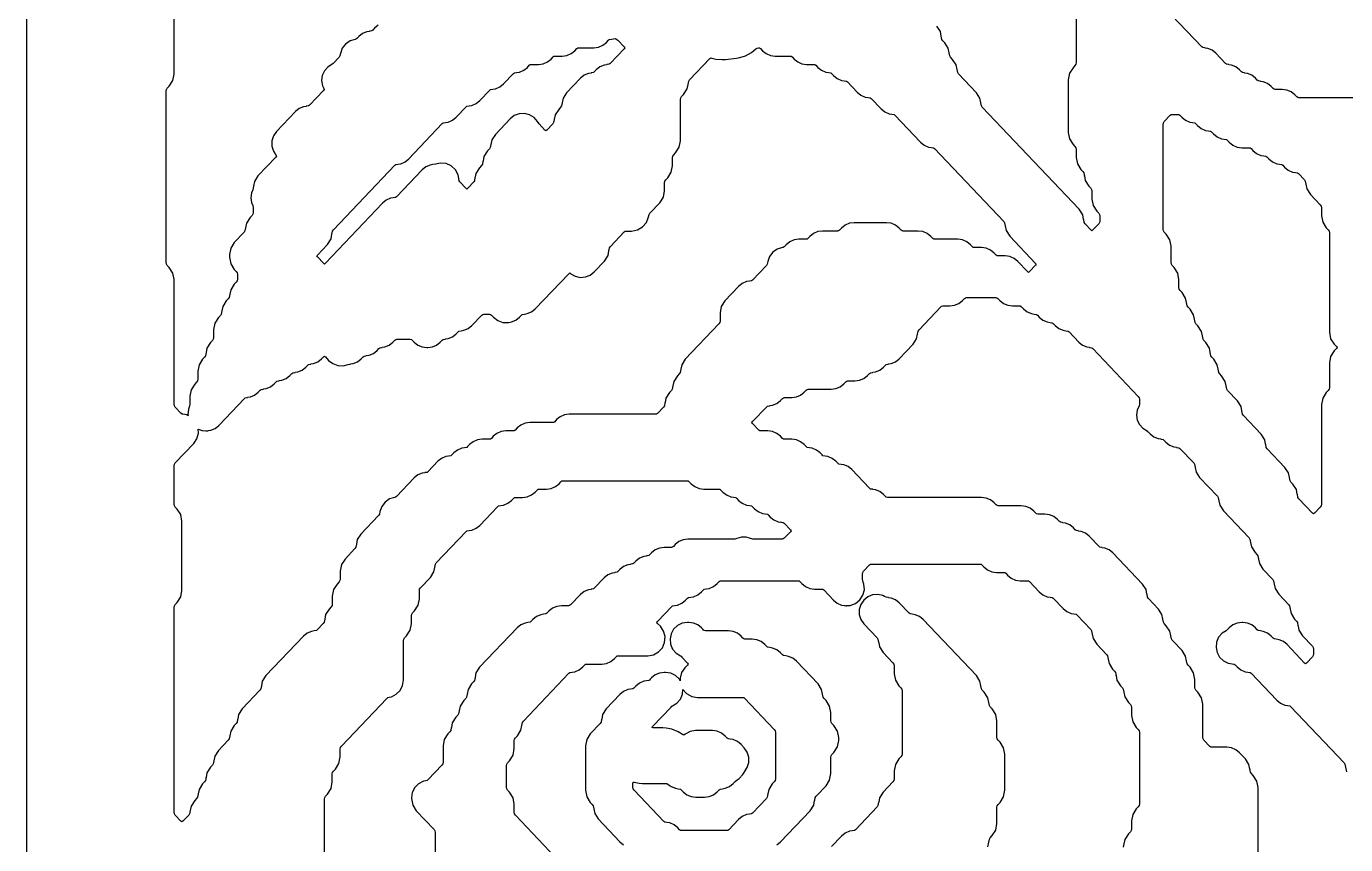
# Model space of a CAD drawing. Header units: millimetres. Extents: x 2 to 65, y 2 to 128.
# Drawn here: x 2 to 39.76, y 43.15 to 66.57 of the extents above; entities that cross this region are included whole.
import ezdxf

# ---------------------------------------------------------------- set-up
doc = ezdxf.new("R2010")
doc.units = ezdxf.units.MM
doc.layers.add('CUT', color=1, linetype='Continuous')

msp = doc.modelspace()

# ---------------------------------------------------------------- linework, layer by layer
at = {"layer": 'CUT'}
for points in [[(44.134, 2), (52.134, 2), (52.134, 5), (65.2679, 5), (65.2679, 125), (52.134, 125), (52.134, 128), (44.134, 128), (44.134, 125), (23.134, 125), (23.134, 128), (15.134, 128), (15.134, 125), (2, 125), (2, 5), (15.134, 5), (15.134, 2), (23.134, 2), (23.134, 5), (44.134, 5)], [(18.9343, 66.167), (19.1112, 65.9808), (19.1304, 65.9532), (19.1112, 65.9256), (18.7078, 65.5011), (18.6826, 65.4809), (18.6171, 65.472), (18.6175, 65.4691), (18.539, 65.4584), (18.4152, 65.4053), (18.3101, 65.3211), (18.2547, 65.2628), (18.2296, 65.2426), (18.1641, 65.2337), (18.1645, 65.2308), (18.086, 65.2201), (17.9622, 65.167), (17.8571, 65.0828), (17.463, 64.6682), (17.3611, 64.5092), (17.3361, 64.3792), (17.3344, 64.3795), (17.3169, 64.2885), (17.2926, 64.2506), (17.2365, 64.1916), (17.1346, 64.0326), (17.1096, 63.9026), (17.1079, 63.9029), (17.0904, 63.8119), (17.0661, 63.774), (16.9004, 63.5997), (16.8724, 63.5784), (16.8444, 63.5997), (16.6787, 63.774), (16.6314, 63.8477), (16.5321, 63.9607), (16.4038, 64.039), (16.2579, 64.0756), (16.1078, 64.0672), (15.9669, 64.0146), (15.8481, 63.9224), (15.4244, 63.4767), (15.3225, 63.3177), (15.2975, 63.1877), (15.2958, 63.1881), (15.2783, 63.097), (15.254, 63.0591), (15.1979, 63.0001), (15.096, 62.8411), (15.071, 62.7111), (15.0693, 62.7115), (15.0518, 62.6204), (15.0275, 62.5825), (14.9656, 62.5174), (14.8637, 62.3584), (14.828, 62.1729), (14.828, 62.1422), (14.8076, 62.1128), (14.6353, 61.9316), (14.6073, 61.9104), (14.5793, 61.9316), (14.407, 62.1128), (14.3866, 62.1422), (14.3866, 62.1574), (14.3597, 62.3191), (14.2819, 62.4635), (14.1617, 62.5749), (14.0119, 62.6414), (13.8486, 62.656), (13.7179, 62.6239), (13.6339, 62.6125), (13.6343, 62.6095), (13.5559, 62.5989), (13.4321, 62.5457), (13.3269, 62.4615), (12.592, 61.6884), (12.5669, 61.6682), (12.5014, 61.6593), (12.5018, 61.6563), (12.4233, 61.6457), (12.2995, 61.5926), (12.1944, 61.5083), (10.5581, 59.7869), (10.5302, 59.7657), (10.5022, 59.7869), (10.3299, 59.9681), (10.3107, 59.9957), (10.3299, 60.0233), (10.6191, 60.3276), (10.721, 60.4866), (10.746, 60.6165), (10.7477, 60.6162), (10.7652, 60.7072), (10.7895, 60.7452), (12.5454, 62.5925), (12.5706, 62.6127), (12.6361, 62.6216), (12.6357, 62.6245), (12.7142, 62.6352), (12.838, 62.6883), (12.9431, 62.7725), (13.9045, 63.784), (13.9296, 63.8042), (13.9951, 63.8131), (13.9947, 63.816), (14.0732, 63.8267), (14.197, 63.8798), (14.3021, 63.964), (14.584, 64.2606), (14.6092, 64.2808), (14.6747, 64.2897), (14.6743, 64.2926), (14.7527, 64.3033), (14.8765, 64.3564), (14.9816, 64.4406), (15.2635, 64.7372), (15.2887, 64.7574), (15.3542, 64.7663), (15.3538, 64.7692), (15.4322, 64.7799), (15.556, 64.833), (15.6612, 64.9172), (15.943, 65.2138), (15.9682, 65.234), (16.0337, 65.2429), (16.0333, 65.2458), (16.1118, 65.2564), (16.2356, 65.3096), (16.3407, 65.3938), (16.3961, 65.4521), (16.4212, 65.4722), (16.4532, 65.4766), (16.6578, 65.4766), (16.7913, 65.4947), (16.9151, 65.5479), (17.0202, 65.6321), (17.0756, 65.6904), (17.1008, 65.7105), (17.1327, 65.7149), (17.3373, 65.7149), (17.4708, 65.733), (17.5946, 65.7862), (17.6997, 65.8704), (17.7551, 65.9287), (17.7803, 65.9488), (17.8122, 65.9532), (18.2434, 65.9532), (18.3769, 65.9713), (18.5006, 66.0245), (18.6058, 66.1087), (18.6611, 66.167), (18.6863, 66.1871), (18.7518, 66.196), (18.7516, 66.1978), (18.8604, 66.2144), (18.8642, 66.2163), (18.9026, 66.1923)], [(7.1325, 54.9965), (7.1325, 54.9915), (7.1445, 54.9915), (7.1734, 54.9954), (7.1916, 54.9949), (7.1999, 54.996), (7.1995, 54.999), (7.278, 55.0096), (7.4018, 55.0628), (7.5069, 55.147), (8.2418, 55.9202), (8.2669, 55.9403), (8.3324, 55.9492), (8.332, 55.9522), (8.4105, 55.9628), (8.5343, 56.016), (8.6394, 56.1002), (8.6948, 56.1585), (8.72, 56.1786), (8.7855, 56.1875), (8.7851, 56.1905), (8.8635, 56.2011), (8.9873, 56.2543), (9.0924, 56.3385), (9.1478, 56.3968), (9.173, 56.4169), (9.2385, 56.4258), (9.2381, 56.4288), (9.3165, 56.4394), (9.4403, 56.4926), (9.5455, 56.5768), (9.6008, 56.6351), (9.626, 56.6552), (9.6915, 56.6641), (9.6911, 56.6671), (9.7695, 56.6777), (9.8933, 56.7309), (9.9985, 56.8151), (10.0538, 56.8733), (10.079, 56.8935), (10.1445, 56.9024), (10.1441, 56.9054), (10.2226, 56.916), (10.3464, 56.9691), (10.4515, 57.0534), (10.5022, 57.1067), (10.5302, 57.1279), (10.5581, 57.1067), (10.6515, 57.0085), (10.7712, 56.9158), (10.9133, 56.8632), (11.0645, 56.8556), (11.2107, 56.8934), (11.277, 56.9024), (11.2766, 56.9054), (11.3551, 56.916), (11.4789, 56.9691), (11.584, 57.0534), (11.6394, 57.1116), (11.6646, 57.1318), (11.7301, 57.1407), (11.7297, 57.1437), (11.8081, 57.1543), (11.9319, 57.2074), (12.037, 57.2917), (12.0924, 57.3499), (12.1176, 57.3701), (12.1831, 57.379), (12.1827, 57.3819), (12.2611, 57.3926), (12.3849, 57.4457), (12.4901, 57.53), (12.5454, 57.5882), (12.5706, 57.6084), (12.6026, 57.6128), (12.9879, 57.6128), (13.0199, 57.6084), (13.0451, 57.5882), (13.1004, 57.53), (13.2055, 57.4457), (13.3293, 57.3926), (13.4628, 57.3745), (13.4867, 57.3745), (13.6202, 57.3926), (13.744, 57.4457), (13.8491, 57.53), (13.9045, 57.5882), (13.9296, 57.6084), (13.9951, 57.6173), (13.9947, 57.6202), (14.0732, 57.6309), (14.197, 57.684), (14.3021, 57.7683), (14.3575, 57.8265), (14.3827, 57.8467), (14.4482, 57.8556), (14.4478, 57.8585), (14.5262, 57.8692), (14.65, 57.9223), (14.7551, 58.0066), (15.037, 58.3031), (15.0622, 58.3233), (15.0942, 58.3277), (15.253, 58.3277), (15.285, 58.3233), (15.3101, 58.3031), (15.3669, 58.2435), (15.4916, 58.1481), (15.6397, 58.096), (15.7398, 58.0938), (15.7398, 58.0894), (15.7518, 58.0894), (15.7778, 58.0929), (15.7966, 58.0925), (15.8072, 58.0939), (15.8068, 58.0968), (15.8853, 58.1075), (16.0091, 58.1606), (16.1142, 58.2449), (16.1696, 58.3031), (16.1947, 58.3233), (16.2602, 58.3322), (16.2598, 58.3351), (16.3383, 58.3458), (16.4621, 58.3989), (16.5672, 58.4832), (17.5239, 59.4897), (17.5519, 59.5109), (17.586, 59.4851), (17.7134, 59.4151), (17.8556, 59.3846), (18.0005, 59.3964), (18.1359, 59.4494), (18.2504, 59.5391), (18.5469, 59.851), (18.6488, 60.01), (18.6738, 60.1399), (18.6754, 60.1396), (18.693, 60.2306), (18.7173, 60.2686), (19.1142, 60.6861), (19.1393, 60.7063), (19.1713, 60.7106), (19.3215, 60.7106), (19.4907, 60.7401), (19.6399, 60.8251), (19.7516, 60.9556), (19.8125, 61.1162), (19.8255, 61.1838), (19.8498, 61.2218), (20.1324, 61.5191), (20.2343, 61.6781), (20.27, 61.8635), (20.27, 62.0928), (20.2785, 62.137), (20.3028, 62.175), (20.3589, 62.234), (20.4608, 62.393), (20.4965, 62.5784), (20.4965, 62.8077), (20.505, 62.8519), (20.5293, 62.8899), (20.5854, 62.9489), (20.6873, 63.1079), (20.723, 63.2933), (20.723, 64.4758), (20.7315, 64.52), (20.7558, 64.5579), (20.8119, 64.6169), (20.9139, 64.776), (20.9388, 64.9059), (20.9405, 64.9056), (20.958, 64.9966), (20.9824, 65.0345), (21.5604, 65.6427), (21.5894, 65.6647), (21.6239, 65.6535), (21.7373, 65.6306), (21.917, 65.6156), (22.015, 65.617), (22.3296, 65.6527), (22.4254, 65.6733), (22.5811, 65.723), (22.7518, 65.8176), (22.8785, 65.9248), (22.9148, 65.9459), (22.9553, 65.953), (22.9862, 65.9488), (23.0114, 65.9287), (23.0668, 65.8704), (23.1719, 65.7862), (23.2957, 65.733), (23.4292, 65.7149), (23.8603, 65.7149), (23.8923, 65.7105), (23.9174, 65.6904), (23.9728, 65.6321), (24.0779, 65.5479), (24.2017, 65.4947), (24.3352, 65.4766), (24.5398, 65.4766), (24.5718, 65.4722), (24.597, 65.4521), (24.6523, 65.3938), (24.7575, 65.3096), (24.8812, 65.2564), (24.9597, 65.2458), (24.9593, 65.2429), (25.0248, 65.234), (25.05, 65.2138), (25.1053, 65.1555), (25.2105, 65.0713), (25.3343, 65.0181), (25.4127, 65.0075), (25.4123, 65.0046), (25.4778, 64.9957), (25.503, 64.9755), (25.7849, 64.6789), (25.89, 64.5947), (26.0138, 64.5416), (26.0923, 64.5309), (26.0919, 64.528), (26.1573, 64.5191), (26.1825, 64.4989), (26.4644, 64.2023), (26.5695, 64.1181), (26.6933, 64.065), (26.7718, 64.0543), (26.7714, 64.0514), (26.8369, 64.0425), (26.862, 64.0223), (27.5969, 63.2491), (27.7021, 63.1649), (27.8259, 63.1118), (27.9043, 63.1011), (27.9039, 63.0982), (27.9694, 63.0893), (27.9946, 63.0691), (29.977, 60.9835), (30.0013, 60.9455), (30.0188, 60.8545), (30.0205, 60.8548), (30.0455, 60.7249), (30.1474, 60.5659), (30.8896, 59.785), (30.9089, 59.7574), (30.8896, 59.7298), (30.7174, 59.5486), (30.6894, 59.5274), (30.6614, 59.5486), (30.3842, 59.8402), (30.2791, 59.9245), (30.1553, 59.9776), (30.0218, 59.9957), (29.8172, 59.9957), (29.7852, 60.0001), (29.76, 60.0203), (29.7047, 60.0785), (29.5995, 60.1628), (29.4757, 60.2159), (29.3423, 60.234), (29.1376, 60.234), (29.1057, 60.2384), (29.0805, 60.2586), (29.0251, 60.3168), (28.92, 60.4011), (28.7962, 60.4542), (28.6627, 60.4723), (28.0051, 60.4723), (27.9731, 60.4767), (27.948, 60.4969), (27.8926, 60.5551), (27.7875, 60.6394), (27.6637, 60.6925), (27.5302, 60.7106), (27.0991, 60.7106), (27.0671, 60.715), (27.0419, 60.7352), (26.9866, 60.7934), (26.8814, 60.8777), (26.7576, 60.9308), (26.6242, 60.9489), (25.6943, 60.9489), (25.5608, 60.9308), (25.437, 60.8777), (25.3319, 60.7934), (25.2765, 60.7352), (25.2513, 60.715), (25.2193, 60.7106), (24.7882, 60.7106), (24.6547, 60.6925), (24.5309, 60.6394), (24.4258, 60.5551), (24.3705, 60.4969), (24.3453, 60.4767), (24.3133, 60.4723), (24.1087, 60.4723), (23.9752, 60.4542), (23.8514, 60.4011), (23.7463, 60.3168), (23.6909, 60.2586), (23.6658, 60.2384), (23.6439, 60.2354), (23.4953, 60.1909), (23.3675, 60.1031), (23.2728, 59.9803), (23.2202, 59.8344), (23.2061, 59.7608), (23.1818, 59.7229), (22.7849, 59.3054), (22.7597, 59.2852), (22.6942, 59.2763), (22.6946, 59.2734), (22.6162, 59.2627), (22.4924, 59.2096), (22.3873, 59.1253), (21.9932, 58.7107), (21.8912, 58.5517), (21.8556, 58.3662), (21.8556, 58.137), (21.847, 58.0928), (21.8227, 58.0548), (20.8606, 57.0426), (20.7587, 56.8836), (20.7337, 56.7537), (20.732, 56.754), (20.7145, 56.663), (20.6902, 56.625), (20.6341, 56.566), (20.5322, 56.407), (20.5072, 56.2771), (20.5055, 56.2774), (20.488, 56.1864), (20.4637, 56.1484), (20.4076, 56.0894), (20.3057, 55.9304), (20.2807, 55.8005), (20.279, 55.8008), (20.2615, 55.7098), (20.2372, 55.6718), (20.0668, 55.4926), (20.0416, 55.4724), (20.0097, 55.4681), (17.54, 55.4681), (17.4065, 55.4499), (17.2827, 55.3968), (17.1776, 55.3126), (17.1222, 55.2543), (17.097, 55.2341), (17.0651, 55.2298), (16.4074, 55.2298), (16.2739, 55.2116), (16.1501, 55.1585), (16.045, 55.0743), (15.9897, 55.016), (15.9645, 54.9958), (15.9325, 54.9915), (15.7279, 54.9915), (15.5944, 54.9733), (15.4706, 54.9202), (15.3655, 54.836), (15.3101, 54.7777), (15.285, 54.7575), (15.253, 54.7532), (15.0484, 54.7532), (14.9149, 54.735), (14.7911, 54.6819), (14.686, 54.5977), (14.6306, 54.5394), (14.6054, 54.5192), (14.5399, 54.5103), (14.5403, 54.5074), (14.4619, 54.4967), (14.3381, 54.4436), (14.233, 54.3594), (14.1776, 54.3011), (14.1524, 54.2809), (14.0869, 54.272), (14.0873, 54.2691), (14.0089, 54.2584), (13.8851, 54.2053), (13.7799, 54.1211), (13.4981, 53.8245), (13.4729, 53.8043), (13.4074, 53.7954), (13.4078, 53.7925), (13.3293, 53.7819), (13.2055, 53.7287), (13.1004, 53.6445), (12.592, 53.1096), (12.5669, 53.0895), (12.545, 53.0865), (12.3964, 53.042), (12.2686, 52.9542), (12.1739, 52.8314), (12.1214, 52.6855), (12.1072, 52.6119), (12.0829, 52.574), (11.5738, 52.0384), (11.4719, 51.8794), (11.4469, 51.7494), (11.4452, 51.7498), (11.4277, 51.6587), (11.4034, 51.6208), (11.1208, 51.3235), (11.0188, 51.1645), (10.9832, 50.979), (10.9832, 50.7498), (10.9747, 50.7055), (10.9504, 50.6676), (10.8943, 50.6086), (10.7923, 50.4496), (10.7567, 50.2641), (10.7567, 50.0349), (10.7482, 49.9906), (10.7238, 49.9527), (10.6678, 49.8937), (10.5658, 49.7347), (10.5408, 49.6047), (10.5392, 49.6051), (10.5216, 49.514), (10.4973, 49.4761), (10.327, 49.2969), (10.3018, 49.2767), (10.2363, 49.2678), (10.2367, 49.2649), (10.1582, 49.2542), (10.0344, 49.2011), (9.9293, 49.1168), (8.8557, 47.9873), (8.7538, 47.8283), (8.7288, 47.6984), (8.7271, 47.6987), (8.7096, 47.6077), (8.6853, 47.5697), (8.1762, 47.0341), (8.0742, 46.8751), (8.0493, 46.7452), (8.0476, 46.7455), (8.0301, 46.6545), (8.0057, 46.6165), (7.9497, 46.5575), (7.8477, 46.3985), (7.8227, 46.2686), (7.8211, 46.2689), (7.8036, 46.1779), (7.7792, 46.1399), (7.4966, 45.8426), (7.3947, 45.6836), (7.3697, 45.5537), (7.368, 45.554), (7.3505, 45.463), (7.3262, 45.425), (7.2701, 45.366), (7.1682, 45.207), (7.1432, 45.0771), (7.1415, 45.0774), (7.124, 44.9864), (7.0997, 44.9484), (7.0436, 44.8894), (6.9417, 44.7304), (6.9167, 44.6005), (6.915, 44.6008), (6.8975, 44.5098), (6.8732, 44.4718), (6.8171, 44.4128), (6.7152, 44.2538), (6.6902, 44.1239), (6.6885, 44.1242), (6.671, 44.0332), (6.6467, 43.9953), (6.481, 43.8209), (6.453, 43.7997), (6.425, 43.8209), (6.2593, 43.9953), (6.235, 44.0332), (6.2265, 44.0774), (6.2265, 49.9396), (6.235, 49.9838), (6.2593, 50.0218), (6.3154, 50.0808), (6.4173, 50.2398), (6.453, 50.4252), (6.453, 52.4088), (6.4173, 52.5943), (6.3154, 52.7533), (6.2593, 52.8123), (6.235, 52.8502), (6.2265, 52.8945), (6.2265, 53.9907), (6.235, 54.0349), (6.2593, 54.0728), (6.7891, 54.6302), (6.8818, 54.7675), (6.9245, 54.9277), (6.9162, 55.0412), (7.0298, 54.9994)], [(34.9592, 64.0468), (34.9912, 64.0425), (35.0163, 64.0223), (35.0717, 63.964), (35.1768, 63.8798), (35.3006, 63.8267), (35.3791, 63.816), (35.3787, 63.8131), (35.4442, 63.8042), (35.4693, 63.784), (35.5247, 63.7257), (35.6298, 63.6415), (35.7536, 63.5884), (35.8321, 63.5777), (35.8317, 63.5748), (35.8972, 63.5659), (35.9224, 63.5457), (35.9777, 63.4874), (36.0829, 63.4032), (36.2066, 63.3501), (36.2851, 63.3394), (36.2847, 63.3365), (36.3502, 63.3276), (36.3754, 63.3074), (36.4307, 63.2491), (36.5359, 63.1649), (36.6597, 63.1118), (36.7932, 63.0936), (36.9978, 63.0936), (37.0297, 63.0893), (37.0549, 63.0691), (37.1103, 63.0108), (37.2154, 62.9266), (37.3392, 62.8735), (37.4177, 62.8628), (37.4173, 62.8599), (37.4827, 62.851), (37.5079, 62.8308), (37.5633, 62.7725), (37.6684, 62.6883), (37.7922, 62.6352), (37.8707, 62.6245), (37.8703, 62.6216), (37.9358, 62.6127), (37.9609, 62.5925), (38.0163, 62.5342), (38.1214, 62.45), (38.2452, 62.3969), (38.3237, 62.3862), (38.3233, 62.3833), (38.3888, 62.3744), (38.414, 62.3542), (38.5843, 62.175), (38.6086, 62.137), (38.6261, 62.046), (38.6278, 62.0463), (38.6528, 61.9164), (38.7547, 61.7574), (39.0373, 61.4601), (39.0617, 61.4221), (39.0702, 61.3779), (39.0702, 61.1487), (39.1058, 60.9632), (39.2078, 60.8042), (39.2638, 60.7452), (39.2882, 60.7072), (39.2967, 60.663), (39.2967, 57.8125), (39.3323, 57.627), (39.4343, 57.468), (39.497, 57.4021), (39.5162, 57.3745), (39.497, 57.3469), (39.4343, 57.2809), (39.3323, 57.1219), (39.2967, 56.9365), (39.2967, 56.2306), (39.2882, 56.1864), (39.2638, 56.1484), (39.2078, 56.0894), (39.1058, 55.9304), (39.0702, 55.745), (39.0702, 52.8945), (39.0617, 52.8502), (39.0373, 52.8123), (38.8716, 52.638), (38.8437, 52.6167), (38.8157, 52.638), (38.4235, 53.0506), (38.3992, 53.0885), (38.3816, 53.1795), (38.38, 53.1792), (38.355, 53.3092), (38.253, 53.4682), (38.197, 53.5272), (38.1726, 53.5651), (38.1551, 53.6561), (38.1535, 53.6558), (38.1285, 53.7858), (38.0265, 53.9448), (37.5174, 54.4804), (37.4931, 54.5183), (37.4756, 54.6093), (37.4739, 54.609), (37.4489, 54.7389), (37.347, 54.8979), (36.8379, 55.4336), (36.8136, 55.4715), (36.7961, 55.5625), (36.7944, 55.5622), (36.7694, 55.6921), (36.6675, 55.8511), (36.3849, 56.1484), (36.3606, 56.1864), (36.3431, 56.2774), (36.3414, 56.2771), (36.3164, 56.407), (36.2145, 56.566), (36.1584, 56.625), (36.1341, 56.663), (36.1166, 56.754), (36.1149, 56.7537), (36.0899, 56.8836), (35.988, 57.0426), (35.9319, 57.1016), (35.9076, 57.1396), (35.8901, 57.2306), (35.8884, 57.2303), (35.8634, 57.3602), (35.7615, 57.5192), (35.7054, 57.5782), (35.6811, 57.6162), (35.6635, 57.7072), (35.6619, 57.7069), (35.6369, 57.8368), (35.535, 57.9958), (35.4789, 58.0548), (35.4545, 58.0928), (35.437, 58.1838), (35.4354, 58.1835), (35.4104, 58.3134), (35.3084, 58.4724), (35.2524, 58.5314), (35.228, 58.5694), (35.2105, 58.6604), (35.2089, 58.6601), (35.1839, 58.79), (35.0819, 58.949), (35.0258, 59.008), (35.0015, 59.046), (34.993, 59.0902), (34.993, 59.3194), (34.9574, 59.5049), (34.8554, 59.6639), (34.7993, 59.7229), (34.775, 59.7608), (34.7665, 59.8051), (34.7665, 60.2726), (34.7308, 60.4581), (34.6289, 60.6171), (34.5728, 60.6761), (34.5485, 60.714), (34.54, 60.7583), (34.54, 63.7609), (34.5485, 63.8051), (34.5728, 63.843), (34.7432, 64.0223), (34.7684, 64.0425), (34.8003, 64.0468)], [(20.6219, 47.2015), (20.7206, 47.3164), (20.7803, 47.4555), (20.7939, 47.5891), (20.8997, 47.4728), (21.0452, 47.3934), (21.2086, 47.366), (22.5013, 47.366), (22.5332, 47.3616), (22.5584, 47.3414), (23.4083, 46.4473), (23.4326, 46.4094), (23.4411, 46.3651), (23.4411, 45.0306), (23.4326, 44.9864), (23.4083, 44.9484), (23.3522, 44.8894), (23.2503, 44.7304), (23.2253, 44.6005), (23.2236, 44.6008), (23.2061, 44.5098), (23.1818, 44.4718), (22.7849, 44.0543), (22.7597, 44.0341), (22.6942, 44.0252), (22.6946, 44.0223), (22.6162, 44.0116), (22.4924, 43.9585), (22.3873, 43.8743), (22.1054, 43.5777), (22.0802, 43.5575), (22.0482, 43.5532), (20.7569, 43.5532), (20.7249, 43.5575), (20.6997, 43.5777), (20.6443, 43.636), (20.5392, 43.7202), (20.4154, 43.7733), (20.337, 43.784), (20.3374, 43.7869), (20.2719, 43.7958), (20.2467, 43.816), (19.3968, 44.7101), (19.3725, 44.7481), (19.364, 44.7923), (19.364, 44.906), (19.3686, 44.9373), (19.4001, 44.9357), (19.5422, 44.9075), (19.6397, 44.8979), (20.2208, 44.8979), (20.2659, 44.9023), (20.3358, 44.9043), (20.4007, 44.8557), (20.402, 44.8575), (20.4538, 44.816), (20.5776, 44.7628), (20.6561, 44.7522), (20.6557, 44.7492), (20.7212, 44.7403), (20.7463, 44.7202), (20.8017, 44.6619), (20.9068, 44.5777), (21.0306, 44.5245), (21.1641, 44.5064), (21.4145, 44.5064), (21.548, 44.5245), (21.6718, 44.5777), (21.7769, 44.6619), (21.8322, 44.7202), (21.8574, 44.7403), (21.9229, 44.7492), (21.9225, 44.7522), (22.001, 44.7628), (22.1248, 44.816), (22.2299, 44.9002), (22.2853, 44.9585), (22.3434, 45.0051), (22.4058, 45.0437), (22.5035, 45.1553), (22.5936, 45.2959), (22.5914, 45.2974), (22.6339, 45.3585), (22.6792, 45.503), (22.6792, 45.6544), (22.6339, 45.7989), (22.5474, 45.9232), (22.4564, 46.0189), (22.3513, 46.1032), (22.2275, 46.1563), (22.149, 46.167), (22.1494, 46.1699), (22.0839, 46.1788), (22.0588, 46.199), (22.0034, 46.2572), (21.8983, 46.3415), (21.7745, 46.3946), (21.641, 46.4128), (21.1569, 46.4128), (21.0006, 46.3877), (20.86, 46.3151), (20.8176, 46.2838), (20.7821, 46.2994), (20.6588, 46.3817), (20.4786, 46.4564), (20.3183, 46.4883), (20.2208, 46.4979), (19.9396, 46.4979), (19.9096, 46.5029), (19.9266, 46.5281), (20.4552, 47.0842), (20.4759, 47.1139), (20.4934, 47.1214)]]:
    msp.add_lwpolyline(points, close=True, dxfattribs=at)
for points in [[(12.073, 66.5968), (11.9679, 66.5126), (11.9125, 66.4543), (11.8873, 66.4341), (11.8218, 66.4252), (11.8222, 66.4223), (11.7438, 66.4116), (11.62, 66.3585), (11.5149, 66.2743), (11.4595, 66.216), (11.4343, 66.1958), (11.4125, 66.1929), (11.2639, 66.1484), (11.1361, 66.0605), (11.0414, 65.9378), (10.9888, 65.7919), (10.9747, 65.7183), (10.9504, 65.6804), (10.78, 65.5011), (10.754, 65.4803), (10.6293, 65.4033), (10.5319, 65.2928), (10.471, 65.1587), (10.4518, 65.0127), (10.4759, 64.8675), (10.5168, 64.7851), (10.5238, 64.7627), (10.5039, 64.7341), (10.1005, 64.3096), (10.0753, 64.2895), (10.0098, 64.2805), (10.0102, 64.2776), (9.9317, 64.267), (9.8079, 64.2138), (9.7028, 64.1296), (9.1588, 63.5572), (9.0723, 63.433), (9.027, 63.2885), (9.027, 63.1371), (9.0723, 62.9926), (9.1256, 62.9159), (9.1231, 62.9142), (9.1641, 62.8553), (9.1449, 62.8277), (8.6292, 62.2852), (8.5273, 62.1262), (8.5023, 61.9962), (8.5006, 61.9966), (8.4793, 61.8857), (8.4422, 61.8044), (8.4221, 61.6638), (8.4422, 61.5232), (8.4793, 61.4419), (8.4916, 61.3779), (8.4916, 61.2349), (8.4831, 61.1906), (8.4588, 61.1527), (8.4027, 61.0937), (8.3008, 60.9347), (8.2758, 60.8047), (8.2741, 60.8051), (8.2566, 60.714), (8.2323, 60.6761), (7.9497, 60.3788), (7.8477, 60.2198), (7.8121, 60.0343), (7.8121, 59.9572), (7.8477, 59.7717), (7.9497, 59.6127), (8.0057, 59.5537), (8.0301, 59.5157), (8.0386, 59.4715), (8.0386, 59.3285), (8.0301, 59.2843), (8.0057, 59.2463), (7.9497, 59.1873), (7.8477, 59.0283), (7.8227, 58.8984), (7.8211, 58.8987), (7.8036, 58.8077), (7.7792, 58.7697), (7.7232, 58.7107), (7.6212, 58.5517), (7.5962, 58.4218), (7.5946, 58.4221), (7.577, 58.3311), (7.5527, 58.2931), (7.4966, 58.2341), (7.3947, 58.0751), (7.359, 57.8896), (7.359, 57.6604), (7.3505, 57.6162), (7.3262, 57.5782), (7.2701, 57.5192), (7.1682, 57.3602), (7.1432, 57.2303), (7.1415, 57.2306), (7.124, 57.1396), (7.0997, 57.1016), (7.0436, 57.0426), (6.9417, 56.8836), (6.906, 56.6982), (6.906, 56.4689), (6.8975, 56.4247), (6.8732, 56.3867), (6.8171, 56.3277), (6.7152, 56.1687), (6.6795, 55.9833), (6.6795, 55.754), (6.6625, 55.6657), (6.6392, 55.6116), (6.6259, 55.4503), (6.6324, 55.4241), (6.5901, 55.4472), (6.4815, 55.4654), (6.4561, 55.474), (6.425, 55.4975), (6.2593, 55.6718), (6.235, 55.7098), (6.2265, 55.754), (6.2265, 59.3194), (6.1908, 59.5049), (6.0889, 59.6639), (6.0328, 59.7229), (6.0085, 59.7608), (6, 59.8051), (6, 64.7141), (6.0085, 64.7583), (6.0328, 64.7962), (6.0889, 64.8552), (6.1908, 65.0142), (6.2265, 65.1997), (6.2265, 70.5194)], [(41.3472, 64.5234), (38.4245, 64.5234), (38.3925, 64.5278), (38.3673, 64.5479), (38.312, 64.6062), (38.2068, 64.6904), (38.083, 64.7436), (37.9496, 64.7617), (37.745, 64.7617), (37.713, 64.766), (37.6878, 64.7862), (37.6324, 64.8445), (37.5273, 64.9287), (37.4035, 64.9819), (37.3251, 64.9925), (37.3255, 64.9954), (37.26, 65.0043), (37.2348, 65.0245), (37.1794, 65.0828), (37.0743, 65.167), (36.9505, 65.2201), (36.872, 65.2308), (36.8724, 65.2337), (36.807, 65.2426), (36.7818, 65.2628), (36.7264, 65.3211), (36.6213, 65.4053), (36.4975, 65.4584), (36.419, 65.4691), (36.4194, 65.472), (36.3539, 65.4809), (36.3288, 65.5011), (36.0469, 65.7977), (35.9418, 65.8819), (35.818, 65.935), (35.7395, 65.9457), (35.7399, 65.9486), (35.6744, 65.9575), (35.6492, 65.9777), (34.3463, 67.3484)], [(32.0484, 67.097), (32.0484, 65.5242), (32.0399, 65.48), (32.0156, 65.4421), (31.9595, 65.3831), (31.8576, 65.224), (31.8219, 65.0386), (31.8219, 63.5316), (31.8576, 63.3462), (31.9595, 63.1872), (32.0156, 63.1282), (32.0399, 63.0902), (32.0484, 63.046), (32.0484, 62.8167), (32.0841, 62.6313), (32.186, 62.4723), (32.2421, 62.4133), (32.2664, 62.3753), (32.2839, 62.2843), (32.2856, 62.2846), (32.3106, 62.1547), (32.4125, 61.9957), (32.4686, 61.9367), (32.4929, 61.8987), (32.5014, 61.8545), (32.5014, 61.6252), (32.5371, 61.4398), (32.639, 61.2808), (32.6951, 61.2218), (32.7194, 61.1838), (32.7279, 61.1396), (32.7279, 60.9966), (32.7194, 60.9523), (32.6951, 60.9144), (32.5294, 60.7401), (32.5014, 60.7189), (32.4734, 60.7401), (32.3078, 60.9144), (32.2834, 60.9523), (32.2659, 61.0434), (32.2642, 61.043), (32.2393, 61.173), (32.1373, 61.332), (29.3631, 64.2506), (29.3388, 64.2885), (29.3213, 64.3795), (29.3196, 64.3792), (29.2947, 64.5092), (29.1927, 64.6682), (28.6836, 65.2038), (28.6593, 65.2417), (28.6418, 65.3327), (28.6401, 65.3324), (28.6151, 65.4623), (28.5132, 65.6214), (28.4571, 65.6804), (28.4328, 65.7183), (28.4153, 65.8093), (28.4136, 65.809), (28.3886, 65.9389), (28.2867, 66.0979), (28.2306, 66.157), (28.2063, 66.1949), (28.1888, 66.2859), (28.1871, 66.2856), (28.1621, 66.4155), (28.0602, 66.5745)], [(37.2581, 42.5614), (37.2581, 44.7833), (37.2224, 44.9687), (37.1205, 45.1277), (37.0644, 45.1867), (37.0401, 45.2247), (37.0226, 45.3157), (37.0209, 45.3154), (36.9959, 45.4453), (36.894, 45.6043), (36.7264, 45.7806), (36.6213, 45.8649), (36.4975, 45.918), (36.364, 45.9362), (35.9329, 45.9362), (35.9009, 45.9405), (35.8757, 45.9607), (35.7054, 46.1399), (35.6811, 46.1779), (35.6725, 46.2221), (35.6725, 47.1662), (35.6369, 47.3517), (35.535, 47.5107), (35.4789, 47.5697), (35.4545, 47.6077), (35.446, 47.6519), (35.446, 47.8811), (35.4104, 48.0666), (35.3084, 48.2256), (35.2524, 48.2846), (35.228, 48.3225), (35.2105, 48.4136), (35.2089, 48.4133), (35.1839, 48.5432), (35.0819, 48.7022), (34.7993, 48.9995), (34.775, 49.0374), (34.7575, 49.1285), (34.7558, 49.1282), (34.7308, 49.2581), (34.6289, 49.4171), (34.5728, 49.4761), (34.5485, 49.514), (34.531, 49.6051), (34.5293, 49.6047), (34.5043, 49.7347), (34.4024, 49.8937), (34.1198, 50.191), (34.0955, 50.2289), (34.078, 50.32), (34.0763, 50.3196), (34.0513, 50.4496), (33.9494, 50.6086), (33.1023, 51.4998), (32.9972, 51.584), (32.8734, 51.6372), (32.7949, 51.6478), (32.7953, 51.6508), (32.7298, 51.6597), (32.7046, 51.6798), (32.4228, 51.9764), (32.3176, 52.0606), (32.1938, 52.1138), (32.1154, 52.1244), (32.1158, 52.1274), (32.0503, 52.1363), (32.0251, 52.1564), (31.9697, 52.2147), (31.8646, 52.2989), (31.7408, 52.3521), (31.6624, 52.3627), (31.6628, 52.3657), (31.5973, 52.3746), (31.5721, 52.3947), (31.5167, 52.453), (31.4116, 52.5372), (31.2878, 52.5904), (31.1543, 52.6085), (30.9497, 52.6085), (30.9177, 52.6129), (30.8926, 52.633), (30.8372, 52.6913), (30.7321, 52.7755), (30.6083, 52.8287), (30.4748, 52.8468), (29.8172, 52.8468), (29.7852, 52.8512), (29.76, 52.8713), (29.7047, 52.9296), (29.5995, 53.0138), (29.4757, 53.067), (29.3423, 53.0851), (26.6461, 53.0851), (26.6141, 53.0895), (26.5889, 53.1096), (26.5335, 53.1679), (26.4284, 53.2521), (26.3046, 53.3053), (26.2262, 53.3159), (26.2266, 53.3188), (26.1611, 53.3278), (26.1359, 53.3479), (25.6275, 53.8828), (25.5224, 53.967), (25.3986, 54.0201), (25.3201, 54.0308), (25.3205, 54.0337), (25.255, 54.0426), (25.2299, 54.0628), (25.1745, 54.1211), (25.0694, 54.2053), (24.9456, 54.2584), (24.8671, 54.2691), (24.8675, 54.272), (24.802, 54.2809), (24.7769, 54.3011), (24.7215, 54.3594), (24.6164, 54.4436), (24.4926, 54.4967), (24.4141, 54.5074), (24.4145, 54.5103), (24.349, 54.5192), (24.3238, 54.5394), (24.2685, 54.5977), (24.1633, 54.6819), (24.0396, 54.735), (23.9061, 54.7532), (23.7015, 54.7532), (23.6695, 54.7575), (23.6443, 54.7777), (23.5889, 54.836), (23.4838, 54.9202), (23.36, 54.9733), (23.2265, 54.9915), (23.0219, 54.9915), (22.99, 54.9958), (22.9648, 55.016), (22.7878, 55.2022), (22.7686, 55.2298), (22.7878, 55.2574), (23.1913, 55.6819), (23.2165, 55.702), (23.282, 55.7109), (23.2816, 55.7139), (23.36, 55.7245), (23.4838, 55.7777), (23.5889, 55.8619), (23.6443, 55.9202), (23.6695, 55.9403), (23.7015, 55.9447), (23.9061, 55.9447), (24.0396, 55.9628), (24.1633, 56.016), (24.2685, 56.1002), (24.3238, 56.1585), (24.349, 56.1786), (24.381, 56.183), (25.0386, 56.183), (25.1721, 56.2011), (25.2959, 56.2543), (25.401, 56.3385), (25.4564, 56.3968), (25.4816, 56.4169), (25.5135, 56.4213), (25.7181, 56.4213), (25.8516, 56.4394), (25.9754, 56.4926), (26.0805, 56.5768), (26.1359, 56.6351), (26.1611, 56.6552), (26.2266, 56.6641), (26.2262, 56.6671), (26.3046, 56.6777), (26.4284, 56.7309), (26.5335, 56.8151), (26.5889, 56.8733), (26.6141, 56.8935), (26.6796, 56.9024), (26.6792, 56.9054), (26.7576, 56.916), (26.8814, 56.9691), (26.9866, 57.0534), (27.3807, 57.468), (27.4826, 57.627), (27.5076, 57.757), (27.5093, 57.7566), (27.5268, 57.8477), (27.5511, 57.8856), (28.1745, 58.5414), (28.1996, 58.5616), (28.2316, 58.566), (28.4362, 58.566), (28.5697, 58.5841), (28.6935, 58.6372), (28.7986, 58.7215), (28.854, 58.7797), (28.8792, 58.7999), (28.9111, 58.8043), (29.7495, 58.8043), (29.7815, 58.7999), (29.8066, 58.7797), (29.862, 58.7215), (29.9671, 58.6372), (30.0909, 58.5841), (30.2244, 58.566), (30.429, 58.566), (30.4393, 58.5646), (30.4536, 58.565), (30.4605, 58.562), (30.4862, 58.5414), (30.5415, 58.4832), (30.6467, 58.3989), (30.7705, 58.3458), (30.8489, 58.3351), (30.8485, 58.3322), (30.914, 58.3233), (30.9392, 58.3031), (30.9946, 58.2449), (31.0997, 58.1606), (31.2235, 58.1075), (31.3019, 58.0968), (31.3015, 58.0939), (31.367, 58.085), (31.3922, 58.0648), (31.4476, 58.0066), (31.5527, 57.9223), (31.6765, 57.8692), (31.755, 57.8585), (31.7546, 57.8556), (31.82, 57.8467), (31.8452, 57.8265), (32.1271, 57.53), (32.2322, 57.4457), (32.356, 57.3926), (32.4345, 57.3819), (32.4341, 57.379), (32.4996, 57.3701), (32.5247, 57.3499), (33.8277, 55.9792), (33.852, 55.9413), (33.8605, 55.897), (33.8605, 55.754), (33.8508, 55.7036), (33.798, 55.587), (33.7784, 55.4443), (33.8004, 55.3018), (33.8621, 55.1716), (33.9583, 55.0643), (34.0812, 54.989), (34.0846, 54.9875), (34.1103, 54.967), (34.1657, 54.9087), (34.2708, 54.8245), (34.3946, 54.7713), (34.473, 54.7607), (34.4726, 54.7577), (34.5381, 54.7488), (34.5633, 54.7287), (34.6187, 54.6704), (34.7238, 54.5862), (34.8476, 54.533), (34.9261, 54.5224), (34.9257, 54.5195), (34.9912, 54.5105), (35.0163, 54.4904), (35.4132, 54.0728), (35.4375, 54.0349), (35.455, 53.9439), (35.4567, 53.9442), (35.4817, 53.8142), (35.5836, 53.6552), (36.0927, 53.1196), (36.1171, 53.0817), (36.1346, 52.9907), (36.1362, 52.991), (36.1612, 52.8611), (36.2632, 52.7021), (36.9988, 51.9282), (37.0231, 51.8902), (37.0406, 51.7992), (37.0423, 51.7995), (37.0673, 51.6696), (37.1692, 51.5106), (37.2253, 51.4516), (37.2496, 51.4136), (37.2671, 51.3226), (37.2688, 51.3229), (37.2938, 51.193), (37.3957, 51.034), (37.6783, 50.7367), (37.7026, 50.6987), (37.7201, 50.6077), (37.7218, 50.608), (37.7468, 50.4781), (37.8487, 50.3191), (38.1313, 50.0218), (38.1556, 49.9838), (38.1731, 49.8928), (38.1748, 49.8931), (38.1998, 49.7632), (38.3017, 49.6042), (38.3578, 49.5452), (38.3821, 49.5072), (38.3996, 49.4162), (38.4013, 49.4165), (38.4263, 49.2866), (38.5282, 49.1276), (38.8108, 48.8303), (38.8351, 48.7923), (38.8437, 48.7481), (38.8437, 48.6051), (38.8351, 48.5608), (38.8108, 48.5229), (38.6451, 48.3486), (38.6172, 48.3274), (38.5892, 48.3486), (38.0855, 48.8785), (37.9803, 48.9628), (37.8565, 49.0159), (37.7781, 49.0266), (37.7785, 49.0295), (37.713, 49.0384), (37.6878, 49.0586), (37.6324, 49.1168), (37.5273, 49.2011), (37.4035, 49.2542), (37.3251, 49.2649), (37.3255, 49.2678), (37.26, 49.2767), (37.2348, 49.2969), (37.1794, 49.3551), (37.0743, 49.4394), (36.9505, 49.4925), (36.817, 49.5106), (36.7932, 49.5106), (36.6597, 49.4925), (36.5359, 49.4394), (36.4307, 49.3551), (36.3754, 49.2969), (36.3438, 49.2715), (36.2267, 49.1985), (36.128, 49.0836), (36.0683, 48.9445), (36.053, 48.7938), (36.0835, 48.6455), (36.157, 48.5131), (36.2667, 48.4088), (36.4027, 48.3421), (36.5115, 48.3254), (36.5112, 48.3237), (36.5767, 48.3148), (36.6019, 48.2946), (36.6573, 48.2364), (36.7624, 48.1521), (36.8862, 48.099), (36.9646, 48.0883), (36.9642, 48.0854), (37.0297, 48.0765), (37.0549, 48.0563), (37.7898, 47.2832), (37.8949, 47.1989), (38.0187, 47.1458), (38.0972, 47.1351), (38.0968, 47.1322), (38.1623, 47.1233), (38.1874, 47.1031), (39.7169, 45.4941), (39.7412, 45.4562), (39.7587, 45.3651), (39.7604, 45.3655), (39.7854, 45.2355)], [(10.5302, 42.6476), (10.5302, 44.4587), (10.5387, 44.503), (10.563, 44.5409), (10.6191, 44.5999), (10.721, 44.7589), (10.7567, 44.9444), (10.7567, 45.1736), (10.7652, 45.2179), (10.7895, 45.2558), (10.8456, 45.3148), (10.9475, 45.4738), (10.9832, 45.6593), (10.9832, 45.8885), (10.9917, 45.9328), (11.016, 45.9707), (12.3142, 47.3365), (12.3453, 47.3601), (12.3861, 47.3738), (12.4497, 47.3839), (12.5891, 47.4549), (12.6997, 47.5655), (12.7708, 47.7049), (12.7952, 47.8594), (12.7952, 48.9864), (12.8037, 49.0306), (12.8281, 49.0686), (12.8842, 49.1276), (12.9861, 49.2866), (13.0217, 49.4721), (13.0217, 49.7013), (13.0303, 49.7455), (13.0546, 49.7835), (13.1107, 49.8425), (13.2126, 50.0015), (13.2483, 50.187), (13.2483, 50.4162), (13.2568, 50.4604), (13.2811, 50.4984), (13.5637, 50.7957), (13.6656, 50.9547), (13.6906, 51.0846), (13.6923, 51.0843), (13.7098, 51.1753), (13.7341, 51.2133), (14.584, 52.1074), (14.6092, 52.1276), (14.6747, 52.1365), (14.6743, 52.1394), (14.7527, 52.1501), (14.8765, 52.2032), (14.9816, 52.2874), (15.49, 52.8223), (15.5152, 52.8425), (15.5807, 52.8514), (15.5803, 52.8543), (15.6588, 52.865), (15.7826, 52.9181), (15.8877, 53.0023), (15.943, 53.0606), (15.9682, 53.0808), (16.0002, 53.0851), (16.2048, 53.0851), (16.3383, 53.1033), (16.4621, 53.1564), (16.5672, 53.2406), (16.6226, 53.2989), (16.6477, 53.3191), (16.6797, 53.3234), (16.8843, 53.3234), (17.0178, 53.3416), (17.1416, 53.3947), (17.2467, 53.4789), (17.3021, 53.5372), (17.3273, 53.5574), (17.3592, 53.5617), (20.9157, 53.5617), (20.9477, 53.5574), (20.9728, 53.5372), (21.0282, 53.4789), (21.1333, 53.3947), (21.2571, 53.3416), (21.3906, 53.3234), (21.8217, 53.3234), (21.8537, 53.3191), (21.8789, 53.2989), (21.9342, 53.2406), (22.0394, 53.1564), (22.1632, 53.1033), (22.2416, 53.0926), (22.2412, 53.0897), (22.3067, 53.0808), (22.3319, 53.0606), (22.3873, 53.0023), (22.4924, 52.9181), (22.6162, 52.865), (22.6946, 52.8543), (22.6942, 52.8514), (22.7597, 52.8425), (22.7849, 52.8223), (22.8403, 52.764), (22.9454, 52.6798), (23.0692, 52.6267), (23.1476, 52.616), (23.1472, 52.6131), (23.2127, 52.6042), (23.2379, 52.584), (23.2933, 52.5257), (23.3984, 52.4415), (23.5222, 52.3884), (23.6007, 52.3777), (23.6003, 52.3748), (23.6658, 52.3659), (23.6909, 52.3457), (23.8679, 52.1595), (23.8871, 52.1319), (23.8679, 52.1043), (23.6909, 51.9181), (23.6658, 51.898), (23.6338, 51.8936), (22.7954, 51.8936), (22.7628, 51.898), (22.7323, 51.9112), (22.6024, 51.9471), (22.4677, 51.9471), (22.3379, 51.9112), (22.3073, 51.898), (22.2747, 51.8936), (20.9376, 51.8936), (20.8041, 51.8755), (20.6803, 51.8223), (20.5752, 51.7381), (20.5198, 51.6798), (20.4946, 51.6597), (20.4627, 51.6553), (20.2581, 51.6553), (20.1246, 51.6372), (20.0008, 51.584), (19.8957, 51.4998), (19.8403, 51.4415), (19.8151, 51.4214), (19.7496, 51.4125), (19.75, 51.4095), (19.6716, 51.3989), (19.5478, 51.3457), (19.4426, 51.2615), (19.3873, 51.2032), (19.3621, 51.1831), (19.2966, 51.1742), (19.297, 51.1712), (19.2185, 51.1606), (19.0948, 51.1074), (18.9896, 51.0232), (18.9343, 50.9649), (18.9091, 50.9448), (18.8436, 50.9359), (18.844, 50.9329), (18.7655, 50.9223), (18.6417, 50.8691), (18.5366, 50.7849), (18.2547, 50.4884), (18.2296, 50.4682), (18.1641, 50.4593), (18.1645, 50.4563), (18.086, 50.4457), (17.9622, 50.3926), (17.8571, 50.3083), (17.5752, 50.0118), (17.55, 49.9916), (17.5181, 49.9872), (17.3135, 49.9872), (17.18, 49.9691), (17.0562, 49.916), (16.9511, 49.8317), (16.8957, 49.7735), (16.8705, 49.7533), (16.805, 49.7444), (16.8054, 49.7415), (16.727, 49.7308), (16.6032, 49.6777), (16.498, 49.5934), (16.4427, 49.5352), (16.4175, 49.515), (16.352, 49.5061), (16.3524, 49.5032), (16.2739, 49.4925), (16.1501, 49.4394), (16.045, 49.3551), (14.9714, 48.2256), (14.8695, 48.0666), (14.8445, 47.9367), (14.8428, 47.937), (14.8253, 47.846), (14.801, 47.808), (14.7449, 47.749), (14.643, 47.59), (14.618, 47.4601), (14.6163, 47.4604), (14.5988, 47.3694), (14.5745, 47.3314), (14.5184, 47.2724), (14.4165, 47.1134), (14.3915, 46.9835), (14.3898, 46.9838), (14.3723, 46.8928), (14.348, 46.8548), (14.2919, 46.7958), (14.19, 46.6368), (14.165, 46.5069), (14.1633, 46.5072), (14.1458, 46.4162), (14.1215, 46.3782), (14.0654, 46.3192), (13.9635, 46.1602), (13.9278, 45.9748), (13.9278, 45.5072), (13.9193, 45.463), (13.895, 45.425), (13.5028, 45.0124), (13.4717, 44.9889), (13.4309, 44.9751), (13.3672, 44.9651), (13.2279, 44.894), (13.1172, 44.7834), (13.0462, 44.644), (13.0217, 44.4895), (13.0217, 44.4678), (13.0574, 44.2823), (13.1593, 44.1233), (13.6684, 43.5877), (13.6928, 43.5498), (13.7013, 43.5055), (13.7013, 42.7997)], [(17.3021, 42.6245), (15.9992, 43.9953), (15.9749, 44.0332), (15.9664, 44.0774), (15.9664, 44.3067), (15.9307, 44.4921), (15.8288, 44.6511), (15.7727, 44.7101), (15.7484, 44.7481), (15.7398, 44.7923), (15.7398, 45.4119), (15.7484, 45.4562), (15.7727, 45.4941), (15.8288, 45.5531), (15.9307, 45.7121), (15.9664, 45.8976), (15.9664, 46.1268), (15.9749, 46.1711), (15.9992, 46.209), (16.0553, 46.268), (16.1572, 46.427), (16.1822, 46.557), (16.1839, 46.5566), (16.2014, 46.6477), (16.2257, 46.6856), (17.5286, 48.0563), (17.5538, 48.0765), (17.6193, 48.0854), (17.6189, 48.0883), (17.6973, 48.099), (17.8211, 48.1521), (17.9262, 48.2364), (17.9816, 48.2946), (18.0068, 48.3148), (18.0388, 48.3191), (18.4699, 48.3191), (18.6034, 48.3373), (18.7272, 48.3904), (18.8323, 48.4747), (18.8876, 48.5329), (18.9128, 48.5531), (18.9448, 48.5574), (19.7844, 48.5574), (19.9479, 48.5849), (20.0933, 48.6643), (20.2049, 48.7868), (20.2702, 48.9391), (20.2822, 49.1044), (20.2395, 49.2645), (20.1468, 49.4019), (20.0697, 49.483), (20.0505, 49.5106), (20.0697, 49.5382), (20.4732, 49.9627), (20.4984, 49.9829), (20.5639, 49.9918), (20.5635, 49.9947), (20.6419, 50.0054), (20.7657, 50.0585), (20.8708, 50.1428), (20.9262, 50.201), (20.9514, 50.2212), (21.0169, 50.2301), (21.0165, 50.233), (21.0949, 50.2437), (21.2187, 50.2968), (21.3239, 50.3811), (21.3792, 50.4393), (21.4044, 50.4595), (21.4699, 50.4684), (21.4695, 50.4713), (21.548, 50.482), (21.6718, 50.5351), (21.7769, 50.6194), (21.8322, 50.6776), (21.8574, 50.6978), (21.8894, 50.7021), (24.0868, 50.7021), (24.1188, 50.6978), (24.1439, 50.6776), (24.1993, 50.6194), (24.3044, 50.5351), (24.4282, 50.482), (24.5617, 50.4638), (24.7663, 50.4638), (24.7983, 50.4595), (24.8235, 50.4393), (25.1053, 50.1428), (25.2105, 50.0585), (25.3343, 50.0054), (25.4127, 49.9947), (25.4123, 49.9918), (25.4206, 49.9907), (25.4388, 49.9912), (25.4678, 49.9872), (25.4797, 49.9872), (25.4797, 49.9923), (25.5824, 49.9951), (25.7343, 50.051), (25.8604, 50.1525), (25.9474, 50.2889), (25.9863, 50.446), (25.973, 50.6073), (25.9497, 50.6614), (25.9327, 50.7498), (25.9327, 50.8928), (25.9412, 50.937), (25.9655, 50.975), (26.1359, 51.1542), (26.1611, 51.1744), (26.193, 51.1787), (29.2965, 51.1787), (29.3285, 51.1744), (29.3536, 51.1542), (29.409, 51.096), (29.5141, 51.0117), (29.6379, 50.9586), (29.7714, 50.9404), (29.976, 50.9404), (30.008, 50.9361), (30.0332, 50.9159), (30.0885, 50.8577), (30.1936, 50.7734), (30.3174, 50.7203), (30.4509, 50.7021), (30.6555, 50.7021), (30.6875, 50.6978), (30.7127, 50.6776), (30.9946, 50.3811), (31.0997, 50.2968), (31.2235, 50.2437), (31.3019, 50.233), (31.3015, 50.2301), (31.367, 50.2212), (31.3922, 50.201), (31.6741, 49.9045), (31.7792, 49.8202), (31.903, 49.7671), (31.9815, 49.7564), (31.9811, 49.7535), (32.0466, 49.7446), (32.0717, 49.7244), (32.4686, 49.3069), (32.4929, 49.2689), (32.5104, 49.1779), (32.5121, 49.1782), (32.5371, 49.0483), (32.639, 48.8893), (32.9216, 48.592), (32.9459, 48.554), (32.9634, 48.463), (32.9651, 48.4633), (32.9901, 48.3334), (33.092, 48.1744), (33.1481, 48.1154), (33.1724, 48.0775), (33.19, 47.9864), (33.1916, 47.9867), (33.2166, 47.8568), (33.3186, 47.6978), (33.3746, 47.6388), (33.399, 47.6009), (33.4165, 47.5098), (33.4181, 47.5101), (33.4431, 47.3802), (33.5451, 47.2212), (33.6011, 47.1622), (33.6255, 47.1243), (33.634, 47.08), (33.634, 46.8508), (33.6696, 46.6653), (33.7716, 46.5063), (33.8277, 46.4473), (33.852, 46.4094), (33.8605, 46.3651), (33.8605, 44.3157), (33.852, 44.2715), (33.8277, 44.2336), (33.7716, 44.1745), (33.6696, 44.0155), (33.634, 43.8301), (33.634, 43.6008), (33.6255, 43.5566), (33.6011, 43.5187), (33.5451, 43.4597), (33.4431, 43.3006), (33.4181, 43.1707), (33.4165, 43.171), (33.399, 43.08)], [(29.5212, 43.0908), (29.5462, 43.2208), (29.5478, 43.2205), (29.5653, 43.3115), (29.5897, 43.3494), (29.6457, 43.4084), (29.7477, 43.5674), (29.7833, 43.7529), (29.7833, 44.2204), (29.7918, 44.2647), (29.8162, 44.3026), (29.8723, 44.3616), (29.9742, 44.5206), (30.0098, 44.7061), (30.0098, 45.7365), (29.9742, 45.9219), (29.8723, 46.0809), (29.8162, 46.1399), (29.7918, 46.1779), (29.7833, 46.2221), (29.7833, 46.6896), (29.7477, 46.8751), (29.6457, 47.0341), (29.5897, 47.0931), (29.5653, 47.1311), (29.5478, 47.2221), (29.5462, 47.2218), (29.5212, 47.3517), (29.4192, 47.5107), (29.3631, 47.5697), (29.3388, 47.6077), (29.3213, 47.6987), (29.3196, 47.6984), (29.2947, 47.8283), (29.1927, 47.9873), (27.6661, 49.5934), (27.561, 49.6777), (27.4372, 49.7308), (27.3587, 49.7415), (27.3591, 49.7444), (27.2936, 49.7533), (27.2684, 49.7735), (26.9866, 50.07), (26.8814, 50.1543), (26.7576, 50.2074), (26.6792, 50.2181), (26.6796, 50.221), (26.6135, 50.23), (26.5637, 50.2513), (26.5195, 50.2769), (26.3735, 50.3103), (26.2242, 50.2989), (26.085, 50.2438), (25.9683, 50.15), (25.8846, 50.0258), (25.8414, 49.8824), (25.8427, 49.7326), (25.8883, 49.59), (25.974, 49.4672), (26.3529, 49.0686), (26.3772, 49.0306), (26.3947, 48.9396), (26.3964, 48.9399), (26.4214, 48.81), (26.5233, 48.651), (26.8059, 48.3537), (26.8302, 48.3157), (26.8387, 48.2715), (26.8387, 48.0423), (26.8744, 47.8568), (26.9763, 47.6978), (27.0324, 47.6388), (27.0567, 47.6009), (27.0652, 47.5566), (27.0652, 45.7455), (27.0567, 45.7013), (27.0324, 45.6633), (26.9763, 45.6043), (26.8744, 45.4453), (26.8387, 45.2599), (26.8387, 45.0306), (26.8302, 44.9864), (26.8059, 44.9484), (26.5233, 44.6511), (26.4214, 44.4921), (26.3964, 44.3622), (26.3947, 44.3625), (26.3772, 44.2715), (26.3529, 44.2336), (25.7295, 43.5777), (25.7043, 43.5575), (25.6388, 43.5486), (25.6392, 43.5457), (25.5608, 43.535), (25.437, 43.4819), (25.3319, 43.3977), (25.05, 43.1011)], [(23.4838, 43.1479), (23.5889, 43.2321), (24.4361, 44.1233), (24.538, 44.2823), (24.563, 44.4123), (24.5647, 44.4119), (24.5822, 44.503), (24.6065, 44.5409), (24.8891, 44.8382), (24.991, 44.9972), (25.0267, 45.1827), (25.0267, 45.6502), (25.0352, 45.6945), (25.0595, 45.7324), (25.1156, 45.7914), (25.2175, 45.9504), (25.2532, 46.1359), (25.2532, 46.213), (25.2175, 46.3985), (25.1156, 46.5575), (25.0595, 46.6165), (25.0352, 46.6545), (25.0267, 46.6987), (25.0267, 46.9279), (24.991, 47.1134), (24.8891, 47.2724), (24.833, 47.3314), (24.8087, 47.3694), (24.7912, 47.4604), (24.7895, 47.4601), (24.7645, 47.59), (24.6626, 47.749), (24.042, 48.4019), (23.9368, 48.4862), (23.813, 48.5393), (23.7346, 48.55), (23.735, 48.5529), (23.6695, 48.5618), (23.6443, 48.582), (23.5889, 48.6402), (23.4838, 48.7245), (23.36, 48.7776), (23.2816, 48.7883), (23.282, 48.7912), (23.2165, 48.8001), (23.1913, 48.8203), (23.1359, 48.8785), (23.0308, 48.9628), (22.907, 49.0159), (22.7735, 49.034), (22.5689, 49.034), (22.5369, 49.0384), (22.5118, 49.0586), (22.4564, 49.1168), (22.3513, 49.2011), (22.2275, 49.2542), (22.094, 49.2723), (21.4364, 49.2723), (21.4038, 49.2768), (21.382, 49.2861), (21.3612, 49.3158), (21.3239, 49.3551), (21.2187, 49.4394), (21.0949, 49.4925), (20.9615, 49.5106), (20.9233, 49.5106), (20.7736, 49.4877), (20.6377, 49.421), (20.5279, 49.3167), (20.4544, 49.1843), (20.4239, 49.036), (20.4393, 48.8853), (20.499, 48.7462), (20.5976, 48.6313), (20.7261, 48.5512), (20.7436, 48.5437), (20.7643, 48.514), (20.9233, 48.3467), (20.9425, 48.3191), (20.9233, 48.2916), (20.8462, 48.2104), (20.7535, 48.0731), (20.7108, 47.9129), (20.7159, 47.8432), (20.6916, 47.8869), (20.5819, 47.9912), (20.4459, 48.0579), (20.2962, 48.0809), (20.2581, 48.0809), (20.1246, 48.0627), (20.0008, 48.0096), (19.8957, 47.9253), (19.8583, 47.886), (19.8376, 47.8563), (19.8158, 47.847), (19.7496, 47.838), (19.75, 47.8351), (19.6716, 47.8244), (19.5478, 47.7713), (19.4426, 47.687), (19.3873, 47.6288), (19.3621, 47.6086), (19.2966, 47.5997), (19.297, 47.5968), (19.2185, 47.5861), (19.0948, 47.533), (18.9896, 47.4487), (18.5955, 47.0341), (18.4936, 46.8751), (18.4686, 46.7452), (18.4669, 46.7455), (18.4494, 46.6545), (18.4251, 46.6165), (18.1425, 46.3192), (18.0406, 46.1602), (18.0049, 45.9748), (18.0049, 44.7061), (18.0406, 44.5206), (18.1425, 44.3616), (18.1986, 44.3026), (18.2229, 44.2647), (18.2404, 44.1737), (18.2421, 44.174), (18.2671, 44.044), (18.369, 43.885), (18.9896, 43.2321), (19.0948, 43.1479)]]:
    msp.add_lwpolyline(points, dxfattribs=at)

doc.saveas('drawing.dxf')
